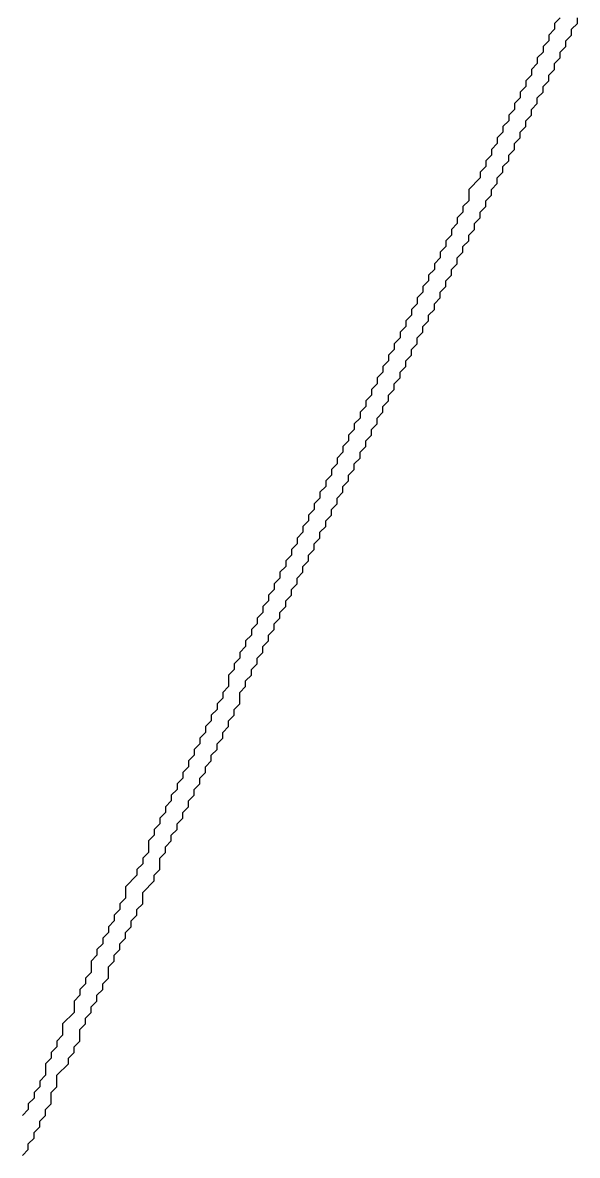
# Model space of a CAD drawing. Header units: metres. Extents: x 0 to 100, y 0 to 129.
# Drawn here: x 37.275 to 39.7, y 45.625 to 50.579 of the extents above; entities that cross this region are included whole.
import ezdxf

# ---------------------------------------------------------------- set-up
doc = ezdxf.new("R2010")
doc.units = ezdxf.units.M

msp = doc.modelspace()

# ---------------------------------------------------------------- linework, layer by layer
for points in [[(37.275, 45.625), (37.3, 45.65), (37.3, 45.675), (37.325, 45.7), (37.325, 45.725), (37.35, 45.75), (37.35, 45.775), (37.375, 45.8), (37.375, 45.825), (37.4, 45.85), (37.4, 45.9), (37.425, 45.925), (37.425, 45.975), (37.475, 46.025), (37.475, 46.05), (37.5, 46.075), (37.5, 46.1), (37.525, 46.125), (37.525, 46.175), (37.55, 46.2), (37.55, 46.225), (37.575, 46.25), (37.575, 46.275), (37.6, 46.3), (37.6, 46.325), (37.625, 46.35), (37.625, 46.375), (37.65, 46.4), (37.65, 46.45), (37.675, 46.475), (37.675, 46.5), (37.7, 46.525), (37.7, 46.55), (37.725, 46.575), (37.725, 46.6), (37.75, 46.625), (37.75, 46.65), (37.775, 46.675), (37.775, 46.7), (37.8, 46.725), (37.8, 46.775), (37.85, 46.825), (37.85, 46.85), (37.875, 46.875), (37.875, 46.925), (37.9, 46.95), (37.9, 46.975), (37.925, 47), (37.925, 47.025), (37.95, 47.05), (37.95, 47.075), (37.975, 47.1), (37.975, 47.125), (38, 47.15), (38, 47.175), (38.025, 47.2), (38.025, 47.225), (38.05, 47.25), (38.05, 47.275), (38.075, 47.3), (38.075, 47.325), (38.1, 47.35), (38.1, 47.375), (38.125, 47.4), (38.125, 47.425), (38.15, 47.45), (38.15, 47.475), (38.175, 47.5), (38.175, 47.525), (38.2, 47.55), (38.2, 47.575), (38.225, 47.6), (38.225, 47.65), (38.25, 47.675), (38.25, 47.7), (38.275, 47.725), (38.275, 47.75), (38.3, 47.775), (38.3, 47.8), (38.325, 47.825), (38.325, 47.85), (38.35, 47.875), (38.35, 47.9), (38.375, 47.925), (38.375, 47.95), (38.4, 47.975), (38.4, 48), (38.425, 48.025), (38.425, 48.05), (38.45, 48.075), (38.45, 48.1), (38.475, 48.125), (38.475, 48.15), (38.5, 48.175), (38.5, 48.2), (38.525, 48.225), (38.525, 48.25), (38.55, 48.275), (38.55, 48.3), (38.575, 48.325), (38.575, 48.35), (38.6, 48.375), (38.6, 48.4), (38.625, 48.425), (38.625, 48.45), (38.65, 48.475), (38.65, 48.5), (38.675, 48.525), (38.675, 48.55), (38.7, 48.575), (38.7, 48.6), (38.725, 48.625), (38.725, 48.65), (38.75, 48.675), (38.75, 48.7), (38.775, 48.725), (38.775, 48.75), (38.8, 48.775), (38.8, 48.8), (38.825, 48.825), (38.825, 48.85), (38.85, 48.875), (38.85, 48.9), (38.875, 48.925), (38.875, 48.95), (38.9, 48.975), (38.9, 49), (38.925, 49.025), (38.925, 49.05), (38.95, 49.075), (38.95, 49.1), (38.975, 49.125), (38.975, 49.15), (39, 49.175), (39, 49.2), (39.025, 49.225), (39.025, 49.25), (39.05, 49.275), (39.05, 49.3), (39.075, 49.325), (39.075, 49.35), (39.1, 49.375), (39.1, 49.4), (39.125, 49.425), (39.125, 49.45), (39.15, 49.475), (39.15, 49.5), (39.175, 49.525), (39.175, 49.55), (39.2, 49.575), (39.2, 49.6), (39.225, 49.625), (39.225, 49.65), (39.25, 49.675), (39.25, 49.7), (39.275, 49.725), (39.275, 49.75), (39.3, 49.775), (39.3, 49.8), (39.325, 49.825), (39.325, 49.85), (39.35, 49.875), (39.35, 49.9), (39.375, 49.925), (39.375, 49.95), (39.4, 49.975), (39.4, 50), (39.425, 50.025), (39.425, 50.05), (39.45, 50.075), (39.45, 50.1), (39.475, 50.125), (39.475, 50.15), (39.5, 50.175), (39.5, 50.2), (39.525, 50.225), (39.525, 50.25), (39.55, 50.275), (39.55, 50.3), (39.575, 50.325), (39.575, 50.35), (39.6, 50.375), (39.6, 50.4), (39.625, 50.425), (39.625, 50.45), (39.65, 50.475), (39.65, 50.5), (39.675, 50.525), (39.675, 50.55), (39.7, 50.575), (39.7, 50.6)], [(39.625, 50.6), (39.6, 50.575), (39.6, 50.55), (39.575, 50.525), (39.575, 50.5), (39.55, 50.475), (39.55, 50.45), (39.525, 50.425), (39.525, 50.4), (39.5, 50.375), (39.5, 50.35), (39.475, 50.325), (39.475, 50.3), (39.45, 50.275), (39.45, 50.25), (39.425, 50.225), (39.425, 50.2), (39.4, 50.175), (39.4, 50.15), (39.375, 50.125), (39.375, 50.1), (39.35, 50.075), (39.35, 50.05), (39.325, 50.025), (39.325, 50), (39.3, 49.975), (39.3, 49.95), (39.275, 49.925), (39.275, 49.9), (39.225, 49.85), (39.225, 49.8), (39.2, 49.775), (39.2, 49.75), (39.175, 49.725), (39.175, 49.7), (39.15, 49.675), (39.15, 49.65), (39.125, 49.625), (39.125, 49.6), (39.1, 49.575), (39.1, 49.55), (39.075, 49.525), (39.075, 49.5), (39.05, 49.475), (39.05, 49.45), (39.025, 49.425), (39.025, 49.4), (39, 49.375), (39, 49.35), (38.975, 49.325), (38.975, 49.3), (38.95, 49.275), (38.95, 49.25), (38.925, 49.225), (38.925, 49.2), (38.9, 49.175), (38.9, 49.15), (38.875, 49.125), (38.875, 49.1), (38.85, 49.075), (38.85, 49.05), (38.825, 49.025), (38.825, 49), (38.8, 48.975), (38.8, 48.95), (38.775, 48.925), (38.775, 48.9), (38.75, 48.875), (38.75, 48.85), (38.725, 48.825), (38.725, 48.8), (38.7, 48.775), (38.7, 48.75), (38.675, 48.725), (38.675, 48.7), (38.65, 48.675), (38.65, 48.65), (38.625, 48.625), (38.625, 48.6), (38.6, 48.575), (38.6, 48.55), (38.575, 48.525), (38.575, 48.5), (38.55, 48.475), (38.55, 48.45), (38.525, 48.425), (38.525, 48.4), (38.5, 48.375), (38.5, 48.35), (38.475, 48.325), (38.475, 48.3), (38.45, 48.275), (38.45, 48.25), (38.425, 48.225), (38.425, 48.2), (38.4, 48.175), (38.4, 48.15), (38.375, 48.125), (38.375, 48.1), (38.35, 48.075), (38.35, 48.05), (38.325, 48.025), (38.325, 48), (38.3, 47.975), (38.3, 47.95), (38.275, 47.925), (38.275, 47.9), (38.25, 47.875), (38.25, 47.85), (38.225, 47.825), (38.225, 47.8), (38.2, 47.775), (38.2, 47.75), (38.175, 47.725), (38.175, 47.675), (38.15, 47.65), (38.15, 47.625), (38.125, 47.6), (38.125, 47.575), (38.1, 47.55), (38.1, 47.525), (38.075, 47.5), (38.075, 47.475), (38.05, 47.45), (38.05, 47.425), (38.025, 47.4), (38.025, 47.375), (38, 47.35), (38, 47.325), (37.975, 47.3), (37.975, 47.275), (37.95, 47.25), (37.95, 47.225), (37.925, 47.2), (37.925, 47.175), (37.9, 47.15), (37.9, 47.125), (37.875, 47.1), (37.875, 47.075), (37.85, 47.05), (37.85, 47.025), (37.825, 47), (37.825, 46.95), (37.8, 46.925), (37.8, 46.9), (37.775, 46.875), (37.775, 46.85), (37.725, 46.8), (37.725, 46.75), (37.7, 46.725), (37.7, 46.7), (37.675, 46.675), (37.675, 46.65), (37.65, 46.625), (37.65, 46.6), (37.625, 46.575), (37.625, 46.55), (37.6, 46.525), (37.6, 46.5), (37.575, 46.475), (37.575, 46.425), (37.55, 46.4), (37.55, 46.375), (37.525, 46.35), (37.525, 46.325), (37.5, 46.3), (37.5, 46.25), (37.45, 46.2), (37.45, 46.15), (37.425, 46.125), (37.425, 46.1), (37.4, 46.075), (37.4, 46.05), (37.375, 46.025), (37.375, 45.975), (37.35, 45.95), (37.35, 45.925), (37.325, 45.9), (37.325, 45.875), (37.3, 45.85), (37.3, 45.825), (37.275, 45.8)]]:
    msp.add_lwpolyline(points)

doc.saveas('drawing.dxf')
